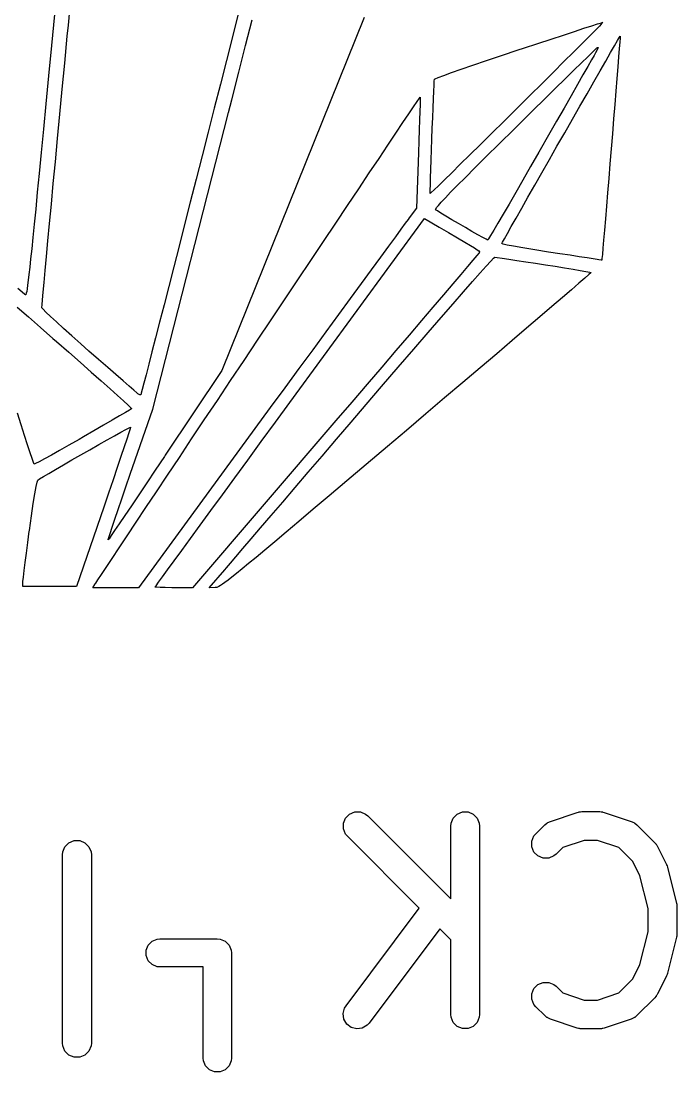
# Model space of a CAD drawing. Extents: x 172.1 to 201.5, y -105.2 to -85.7.
# Drawn here: x 185.14 to 188.62, y -103.4 to -97.82 of the extents above; entities that cross this region are included whole.
import ezdxf

# ---------------------------------------------------------------- set-up
doc = ezdxf.new("R2010")
doc.units = 0
doc.layers.add('BLACK', color=7, linetype='CONTINUOUS')

msp = doc.modelspace()

# ---------------------------------------------------------------- linework, layer by layer
at = {"layer": 'BLACK', "linetype": 'CONTINUOUS'}
for p, q in [((185.45001, -96.399114), (185.312162, -97.842182)), ((185.391451, -97.843158), (185.404876, -97.702493)), ((186.293157, -97.783493), (186.261955, -97.906218)), ((185.312162, -97.842182), (185.301706, -97.951597)), ((185.385775, -97.902583), (185.391451, -97.843158)), ((186.961412, -97.802646), (186.205243, -99.676421)), ((186.331633, -97.951996), (186.366679, -97.814845)), ((188.127927, -97.860579), (188.169447, -97.84713)), ((188.169447, -97.84713), (188.20078, -97.837077)), ((188.209696, -97.848626), (188.186874, -97.871927)), ((188.20078, -97.837077), (188.220776, -97.830796)), ((188.223744, -97.833969), (188.209696, -97.848626)), ((188.220776, -97.830796), (188.228287, -97.828661)), ((188.228306, -97.828669), (188.223744, -97.833969)), ((188.228287, -97.828661), (188.228306, -97.828669)), ((185.372218, -98.044657), (185.385775, -97.902583)), ((186.261955, -97.906218), (186.230189, -98.0311)), ((187.953718, -97.917568), (188.018914, -97.896173)), ((188.018914, -97.896173), (188.077367, -97.877052)), ((188.077367, -97.877052), (188.127927, -97.860579)), ((188.155989, -97.90316), (188.117752, -97.941614)), ((188.186874, -97.871927), (188.155989, -97.90316)), ((188.306681, -97.925449), (188.316844, -97.908241)), ((188.316844, -97.908241), (188.32053, -97.902436)), ((188.320532, -97.902699), (188.319871, -97.912257)), ((188.32053, -97.902436), (188.320532, -97.902699)), ((185.301706, -97.951597), (185.286257, -98.113099)), ((186.29545, -98.093675), (186.331633, -97.951996)), ((187.77946, -97.97501), (187.807686, -97.965683)), ((187.807686, -97.965683), (187.882926, -97.940863)), ((187.882926, -97.940863), (187.953718, -97.917568)), ((188.117752, -97.941614), (188.072872, -97.986575)), ((188.189643, -97.971341), (188.196764, -97.964742)), ((188.196764, -97.964742), (188.199201, -97.96294)), ((188.199201, -97.96294), (188.203309, -97.96214)), ((188.203309, -97.96214), (188.200217, -97.970888)), ((188.269397, -97.989742), (188.290659, -97.952977)), ((188.290659, -97.952977), (188.306681, -97.925449)), ((188.318148, -97.934609), (188.315468, -97.968471)), ((188.319871, -97.912257), (188.318148, -97.934609)), ((187.610007, -98.031559), (187.690642, -98.004506)), ((187.690642, -98.004506), (187.77946, -97.97501)), ((188.072872, -97.986575), (188.022062, -98.037333)), ((188.114784, -98.044026), (188.147871, -98.011749)), ((188.147871, -98.011749), (188.173084, -97.987265)), ((188.18176, -98.004091), (188.167815, -98.028515)), ((188.173084, -97.987265), (188.189643, -97.971341)), ((188.189246, -97.990998), (188.18176, -98.004091)), ((188.189582, -97.99041), (188.189246, -97.990998)), ((188.200217, -97.970888), (188.189582, -97.99041)), ((188.243514, -98.034659), (188.269397, -97.989742)), ((188.311937, -98.012559), (188.30766, -98.065589)), ((188.315468, -97.968471), (188.311937, -98.012559)), ((185.359048, -98.182982), (185.372218, -98.044657)), ((186.230189, -98.0311), (186.198053, -98.157375)), ((187.424311, -98.095567), (187.47613, -98.077339)), ((187.47613, -98.077339), (187.538265, -98.05592)), ((187.538265, -98.05592), (187.610007, -98.031559)), ((188.022062, -98.037333), (187.966031, -98.093174)), ((188.074605, -98.083329), (188.114784, -98.044026)), ((188.148012, -98.063214), (188.122951, -98.107138)), ((188.167815, -98.028515), (188.148012, -98.063214)), ((188.213628, -98.086645), (188.243514, -98.034659)), ((188.30766, -98.065589), (188.302742, -98.126278)), ((185.286257, -98.113099), (185.272061, -98.261215)), ((186.25829, -98.239256), (186.29545, -98.093675)), ((187.333318, -98.14074), (187.334021, -98.131201)), ((187.334021, -98.131201), (187.337869, -98.128608)), ((187.337869, -98.128608), (187.354469, -98.121451)), ((187.354469, -98.121451), (187.38352, -98.110354)), ((187.38352, -98.110354), (187.424311, -98.095567)), ((187.966031, -98.093174), (187.905491, -98.153386)), ((187.976104, -98.179951), (188.028118, -98.128893)), ((188.028118, -98.128893), (188.074605, -98.083329)), ((188.122951, -98.107138), (188.093233, -98.159232)), ((188.180358, -98.144617), (188.213628, -98.086645)), ((188.302742, -98.126278), (188.297289, -98.193341)), ((185.34633, -98.316875), (185.359048, -98.182982)), ((186.198053, -98.157375), (186.165741, -98.284278)), ((187.330816, -98.19469), (187.332228, -98.162507)), ((187.332228, -98.162507), (187.333318, -98.14074)), ((187.905491, -98.153386), (187.841152, -98.217258)), ((187.919344, -98.235737), (187.976104, -98.179951)), ((188.093233, -98.159232), (188.059458, -98.218445)), ((188.144323, -98.207491), (188.180358, -98.144617)), ((186.240918, -98.307339), (186.25829, -98.239256)), ((187.24275, -98.248908), (187.254309, -98.231881)), ((187.254309, -98.231881), (187.258345, -98.226143)), ((187.258433, -98.240547), (187.257894, -98.265704)), ((187.258345, -98.226143), (187.258482, -98.227586)), ((187.258482, -98.227586), (187.258433, -98.240547)), ((187.327283, -98.28306), (187.329146, -98.235478)), ((187.329146, -98.235478), (187.330816, -98.19469)), ((187.841152, -98.217258), (187.773726, -98.284077)), ((187.858622, -98.295484), (187.919344, -98.235737)), ((188.059458, -98.218445), (188.022227, -98.283722)), ((188.106142, -98.274183), (188.144323, -98.207491)), ((188.297289, -98.193341), (188.291407, -98.265495)), ((185.272061, -98.261215), (185.259061, -98.396504)), ((186.165741, -98.284278), (186.133448, -98.411047)), ((187.198836, -98.314178), (187.224112, -98.276561)), ((187.224112, -98.276561), (187.24275, -98.248908)), ((187.25691, -98.30154), (187.255528, -98.34654)), ((187.257894, -98.265704), (187.25691, -98.30154)), ((187.325293, -98.335623), (187.327283, -98.28306)), ((187.7719, -98.285884), (187.704432, -98.352648)), ((187.773726, -98.284077), (187.7719, -98.285884)), ((187.794719, -98.358427), (187.858622, -98.295484)), ((188.022227, -98.283722), (187.982139, -98.354013)), ((188.066432, -98.343611), (188.106142, -98.274183)), ((188.291407, -98.265495), (188.2852, -98.341456)), ((185.334128, -98.445652), (185.34633, -98.316875)), ((185.83931, -99.881511), (186.240918, -98.307339)), ((187.167365, -98.361096), (187.198836, -98.314178)), ((187.255528, -98.34654), (187.253792, -98.399185)), ((187.323239, -98.391357), (187.325293, -98.335623)), ((187.704432, -98.352648), (187.639934, -98.416399)), ((187.982139, -98.354013), (187.939797, -98.428263)), ((188.025814, -98.414689), (188.066432, -98.343611)), ((188.2852, -98.341456), (188.278775, -98.419939)), ((185.259061, -98.396504), (185.247199, -98.519527)), ((186.133448, -98.411047), (186.101369, -98.536917)), ((187.130141, -98.416651), (187.167365, -98.361096)), ((187.253792, -98.399185), (187.251749, -98.45796)), ((187.321185, -98.44845), (187.323239, -98.391357)), ((187.678539, -98.473056), (187.757409, -98.395206)), ((187.757409, -98.395206), (187.794719, -98.358427)), ((185.322505, -98.568628), (185.334128, -98.445652)), ((187.087606, -98.480182), (187.130141, -98.416651)), ((187.251749, -98.45796), (187.249444, -98.521349)), ((187.319198, -98.50509), (187.321185, -98.44845)), ((187.639934, -98.416399), (187.579131, -98.476426)), ((187.939797, -98.428263), (187.8958, -98.50542)), ((187.984906, -98.486336), (188.025814, -98.414689)), ((188.278775, -98.419939), (188.272236, -98.499662)), ((185.247199, -98.519527), (185.236417, -98.630843)), ((187.040203, -98.551026), (187.087606, -98.480182)), ((187.249444, -98.521349), (187.238557, -98.814568)), ((187.31734, -98.559467), (187.319198, -98.50509)), ((187.579131, -98.476426), (187.522744, -98.53202)), ((187.609449, -98.541441), (187.678539, -98.473056)), ((187.888265, -98.518632), (187.845107, -98.594159)), ((187.8958, -98.50542), (187.888265, -98.518632)), ((187.944325, -98.557467), (187.984906, -98.486336)), ((188.272236, -98.499662), (188.265688, -98.579339)), ((185.311525, -98.685119), (185.322505, -98.568628)), ((186.101369, -98.536917), (186.069698, -98.661124)), ((186.988374, -98.62852), (187.040203, -98.551026)), ((187.315678, -98.609769), (187.31734, -98.559467)), ((187.522744, -98.53202), (187.471496, -98.582471)), ((187.549613, -98.600899), (187.609449, -98.541441)), ((187.904692, -98.626998), (187.944325, -98.557467)), ((188.265688, -98.579339), (188.259238, -98.657688)), ((185.236417, -98.630843), (185.226657, -98.731011)), ((186.932561, -98.712), (186.988374, -98.62852)), ((187.314275, -98.654183), (187.315678, -98.609769)), ((187.42611, -98.627068), (187.387308, -98.665102)), ((187.471496, -98.582471), (187.42611, -98.627068)), ((187.498507, -98.65197), (187.549613, -98.600899)), ((187.845107, -98.594159), (187.80404, -98.665798)), ((187.866625, -98.693847), (187.904692, -98.626998)), ((185.301253, -98.794442), (185.311525, -98.685119)), ((186.069698, -98.661124), (186.038629, -98.782906)), ((187.312506, -98.718106), (187.313196, -98.6909)), ((187.313196, -98.6909), (187.314275, -98.654183)), ((187.387308, -98.665102), (187.355814, -98.695862)), ((187.455607, -98.695193), (187.498507, -98.65197)), ((187.80404, -98.665798), (187.765618, -98.732593)), ((188.259238, -98.657688), (188.252991, -98.733423)), ((185.226657, -98.731011), (185.217861, -98.82059)), ((186.873207, -98.800805), (186.932561, -98.712)), ((187.31227, -98.733992), (187.312506, -98.718106)), ((187.312398, -98.737401), (187.31227, -98.733992)), ((187.317636, -98.732722), (187.312398, -98.737401)), ((187.332349, -98.718639), (187.317636, -98.732722)), ((187.355814, -98.695862), (187.332349, -98.718639)), ((187.392321, -98.760255), (187.420386, -98.731108)), ((187.420386, -98.731108), (187.455607, -98.695193)), ((187.765618, -98.732593), (187.730396, -98.793588)), ((187.830742, -98.756929), (187.866625, -98.693847)), ((188.252991, -98.733423), (188.247051, -98.805263)), ((185.291751, -98.895911), (185.301253, -98.794442)), ((186.038629, -98.782906), (186.008357, -98.901498)), ((186.810753, -98.894272), (186.873207, -98.800805)), ((187.34581, -98.812474), (187.355558, -98.800398)), ((187.355558, -98.800398), (187.370886, -98.783172)), ((187.370886, -98.783172), (187.392321, -98.760255)), ((187.730396, -98.793588), (187.698932, -98.847827)), ((187.797662, -98.815161), (187.830742, -98.756929)), ((185.217861, -98.82059), (185.209971, -98.90014)), ((187.238557, -98.814568), (187.200936, -98.866307)), ((187.340898, -98.82328), (187.341118, -98.819939)), ((187.349988, -98.829621), (187.340898, -98.82328)), ((187.341118, -98.819939), (187.34581, -98.812474)), ((187.368904, -98.841473), (187.349988, -98.829621)), ((187.395439, -98.857551), (187.368904, -98.841473)), ((187.427388, -98.876571), (187.395439, -98.857551)), ((187.698932, -98.847827), (187.67178, -98.894355)), ((187.768004, -98.86746), (187.797662, -98.815161)), ((188.247051, -98.805263), (188.241525, -98.871921)), ((185.209971, -98.90014), (185.202929, -98.970221)), ((185.283085, -98.988844), (185.291751, -98.895911)), ((186.008357, -98.901498), (185.979076, -99.016136)), ((186.567482, -99.846377), (187.282222, -98.870311)), ((186.745643, -98.991737), (186.810753, -98.894272)), ((187.179456, -98.895707), (187.156767, -98.926722)), ((187.194529, -98.875088), (187.179456, -98.895707)), ((187.200936, -98.866307), (187.194529, -98.875088)), ((187.282222, -98.870311), (187.359212, -98.915333)), ((187.359212, -98.915333), (187.408384, -98.944116)), ((187.462544, -98.897249), (187.427388, -98.876571)), ((187.498703, -98.918301), (187.462544, -98.897249)), ((187.67178, -98.894355), (187.649495, -98.932216)), ((187.721429, -98.949923), (187.742387, -98.912742)), ((187.742387, -98.912742), (187.768004, -98.86746)), ((188.241525, -98.871921), (188.236518, -98.932116)), ((185.202929, -98.970221), (185.196677, -99.031391)), ((187.126936, -98.967486), (187.090438, -99.017351)), ((187.156767, -98.926722), (187.126936, -98.967486)), ((187.408384, -98.944116), (187.457352, -98.972879)), ((187.533658, -98.938444), (187.498703, -98.918301)), ((187.565203, -98.956393), (187.533658, -98.938444)), ((187.591133, -98.970864), (187.565203, -98.956393)), ((187.609242, -98.980573), (187.591133, -98.970864)), ((187.632635, -98.960454), (187.621754, -98.978114)), ((187.649495, -98.932216), (187.632635, -98.960454)), ((187.705749, -98.977919), (187.721429, -98.949923)), ((188.236518, -98.932116), (188.232135, -98.984561)), ((185.275317, -99.072555), (185.283085, -98.988844)), ((185.979076, -99.016136), (185.950982, -99.126056)), ((186.678319, -99.092538), (186.745643, -98.991737)), ((187.090438, -99.017351), (187.047746, -99.075669)), ((187.457352, -98.972879), (187.495984, -98.995736)), ((187.495984, -98.995736), (187.525425, -99.013394)), ((187.525425, -99.013394), (187.546818, -99.026559)), ((187.546818, -99.026559), (187.56131, -99.035937)), ((187.617325, -98.984236), (187.609242, -98.980573)), ((187.617408, -98.984239), (187.617325, -98.984236)), ((187.621754, -98.978114), (187.617408, -98.984239)), ((187.692702, -99.001972), (187.695966, -98.995648)), ((187.699129, -99.005554), (187.692702, -99.001972)), ((187.695966, -98.995648), (187.705749, -98.977919)), ((187.719778, -99.01082), (187.699129, -99.005554)), ((187.754658, -99.017772), (187.719778, -99.01082)), ((187.803776, -99.026411), (187.754658, -99.017772)), ((187.86714, -99.03674), (187.803776, -99.026411)), ((188.232135, -98.984561), (188.228481, -99.027975)), ((185.196677, -99.031391), (185.191156, -99.08421)), ((185.268512, -99.146362), (185.275317, -99.072555)), ((187.047746, -99.075669), (186.999336, -99.141791)), ((187.559397, -99.066959), (187.538816, -99.091262)), ((187.571528, -99.052512), (187.559397, -99.066959)), ((187.56131, -99.035937), (187.570045, -99.042237)), ((187.570045, -99.042237), (187.574168, -99.046163)), ((187.574824, -99.048424), (187.571528, -99.052512)), ((187.574168, -99.046163), (187.574824, -99.048424)), ((187.633151, -99.09656), (187.648357, -99.080697)), ((187.648357, -99.080697), (187.654583, -99.075446)), ((187.654583, -99.075446), (187.667757, -99.077059)), ((187.667757, -99.077059), (187.694131, -99.080712)), ((187.694131, -99.080712), (187.729621, -99.085892)), ((187.940454, -99.048104), (187.86714, -99.03674)), ((187.999269, -99.057087), (187.940454, -99.048104)), ((188.054071, -99.06553), (187.999269, -99.057087)), ((188.103115, -99.073159), (188.054071, -99.06553)), ((188.144656, -99.079699), (188.103115, -99.073159)), ((188.176951, -99.084876), (188.144656, -99.079699)), ((188.223784, -99.08257), (188.222951, -99.091184)), ((188.225662, -99.061073), (188.223784, -99.08257)), ((188.228481, -99.027975), (188.225662, -99.061073)), ((185.18631, -99.129237), (185.182079, -99.167032)), ((185.191156, -99.08421), (185.18631, -99.129237)), ((185.950982, -99.126056), (185.924268, -99.230496)), ((186.609222, -99.196013), (186.678319, -99.092538)), ((187.510276, -99.124844), (187.474269, -99.16713)), ((187.538816, -99.091262), (187.510276, -99.124844)), ((187.57701, -99.158738), (187.609267, -99.12269)), ((187.609267, -99.12269), (187.633151, -99.09656)), ((187.729621, -99.085892), (187.772285, -99.092291)), ((187.772285, -99.092291), (187.82018, -99.099605)), ((187.82018, -99.099605), (187.871363, -99.107526)), ((187.871363, -99.107526), (187.92389, -99.115748)), ((187.92389, -99.115748), (187.975818, -99.123966)), ((187.975818, -99.123966), (188.025204, -99.131872)), ((188.025204, -99.131872), (188.070105, -99.139162)), ((188.198256, -99.088415), (188.176951, -99.084876)), ((188.206388, -99.089924), (188.198256, -99.088415)), ((188.219034, -99.091942), (188.206388, -99.089924)), ((188.222951, -99.091184), (188.219034, -99.091942)), ((185.182079, -99.167032), (185.178406, -99.198154)), ((185.262734, -99.209579), (185.268512, -99.146362)), ((186.999336, -99.141791), (186.945683, -99.215069)), ((187.474269, -99.16713), (187.431288, -99.217542)), ((187.53668, -99.204359), (187.57701, -99.158738)), ((188.070105, -99.139162), (188.108578, -99.145529)), ((188.132337, -99.186707), (188.101659, -99.213487)), ((188.108578, -99.145529), (188.13868, -99.150666)), ((188.153452, -99.167999), (188.132337, -99.186707)), ((188.13868, -99.150666), (188.158467, -99.154267)), ((188.164458, -99.157829), (188.153452, -99.167999)), ((188.158467, -99.154267), (188.165996, -99.156027)), ((188.165996, -99.156027), (188.164458, -99.157829)), ((185.145669, -99.260741), (185.123112, -99.241052)), ((185.172502, -99.242617), (185.170155, -99.257077)), ((185.175233, -99.223163), (185.172502, -99.242617)), ((185.178406, -99.198154), (185.175233, -99.223163)), ((185.258046, -99.261523), (185.262734, -99.209579)), ((185.924268, -99.230496), (185.899128, -99.328691)), ((186.538796, -99.301498), (186.609222, -99.196013)), ((186.945683, -99.215069), (186.88726, -99.294856)), ((187.431288, -99.217542), (187.381825, -99.275504)), ((187.48858, -99.259206), (187.53668, -99.204359)), ((188.061962, -99.247873), (188.013789, -99.2894)), ((188.101659, -99.213487), (188.061962, -99.247873)), ((185.15965, -99.272899), (185.145669, -99.260741)), ((185.163443, -99.276157), (185.15965, -99.272899)), ((185.164835, -99.276082), (185.163443, -99.276157)), ((185.166379, -99.27325), (185.164835, -99.276082)), ((185.168133, -99.267102), (185.166379, -99.27325)), ((185.170155, -99.257077), (185.168133, -99.267102)), ((185.252197, -99.328854), (185.254512, -99.301509)), ((185.254512, -99.301509), (185.258046, -99.261523)), ((186.467482, -99.408331), (186.538796, -99.301498)), ((186.88726, -99.294856), (186.824543, -99.380503)), ((187.381825, -99.275504), (187.326373, -99.34044)), ((187.433014, -99.322931), (187.48858, -99.259206)), ((188.013789, -99.2894), (187.957687, -99.3376)), ((185.120068, -99.341113), (185.179354, -99.392749)), ((185.251127, -99.344623), (185.251163, -99.342874)), ((185.256789, -99.351653), (185.251127, -99.344623)), ((185.251163, -99.342874), (185.252197, -99.328854)), ((185.272218, -99.367095), (185.256789, -99.351653)), ((185.899128, -99.328691), (185.875759, -99.419877)), ((187.326373, -99.34044), (187.265423, -99.411774)), ((187.370283, -99.395187), (187.433014, -99.322931)), ((187.957687, -99.3376), (187.894199, -99.392009)), ((185.179354, -99.392749), (185.242633, -99.448032)), ((185.296327, -99.389951), (185.272218, -99.367095)), ((185.328028, -99.419227), (185.296327, -99.389951)), ((186.395723, -99.51585), (186.467482, -99.408331)), ((186.824543, -99.380503), (186.758005, -99.471362)), ((187.265423, -99.411774), (187.199468, -99.488929)), ((187.300691, -99.475629), (187.370283, -99.395187)), ((187.894199, -99.392009), (187.82387, -99.452159)), ((185.242633, -99.448032), (185.309087, -99.506255)), ((185.366236, -99.453927), (185.328028, -99.419227)), ((185.409864, -99.493054), (185.366236, -99.453927)), ((185.875759, -99.419877), (185.854353, -99.503291)), ((186.758005, -99.471362), (186.688122, -99.566785)), ((187.82387, -99.452159), (187.747245, -99.517586)), ((185.309087, -99.506255), (185.327725, -99.522612)), ((185.327725, -99.522612), (185.393323, -99.580264)), ((185.457824, -99.535614), (185.409864, -99.493054)), ((185.854353, -99.503291), (185.835105, -99.578168)), ((186.323961, -99.62339), (186.395723, -99.51585)), ((187.199468, -99.488929), (187.129, -99.571328)), ((187.224539, -99.563908), (187.300691, -99.475629)), ((187.747245, -99.517586), (187.664867, -99.587823)), ((185.393323, -99.580264), (185.455417, -99.634959)), ((185.500861, -99.57346), (185.457824, -99.535614)), ((185.551951, -99.618206), (185.500861, -99.57346)), ((185.835105, -99.578168), (185.81821, -99.643746)), ((186.688122, -99.566785), (186.615368, -99.666124)), ((187.129, -99.571328), (187.054512, -99.658395)), ((187.142131, -99.659679), (187.224539, -99.563908)), ((185.455417, -99.634959), (185.513194, -99.685975)), ((185.6, -99.660289), (185.551951, -99.618206)), ((186.252638, -99.73029), (186.323961, -99.62339)), ((187.664867, -99.587823), (187.577282, -99.662404)), ((185.513194, -99.685975), (185.565844, -99.73259)), ((185.64387, -99.698714), (185.6, -99.660289)), ((185.81821, -99.643746), (185.803863, -99.69926)), ((186.205243, -99.676421), (185.905116, -100.126878)), ((186.615368, -99.666124), (186.540218, -99.76873)), ((187.054512, -99.658395), (186.976495, -99.749554)), ((187.053769, -99.762594), (187.142131, -99.659679)), ((187.577282, -99.662404), (187.485034, -99.740863)), ((185.565844, -99.73259), (185.612553, -99.774082)), ((185.682424, -99.732483), (185.64387, -99.698714)), ((185.714525, -99.760602), (185.682424, -99.732483)), ((185.792258, -99.743947), (185.783589, -99.777043)), ((185.803863, -99.69926), (185.792258, -99.743947)), ((186.182197, -99.835887), (186.252638, -99.73029)), ((186.976495, -99.749554), (186.895442, -99.844229)), ((187.485034, -99.740863), (187.388668, -99.822735)), ((185.612553, -99.774082), (185.652511, -99.809728)), ((185.739036, -99.782073), (185.714525, -99.760602)), ((185.754819, -99.795901), (185.739036, -99.782073)), ((185.760468, -99.800852), (185.754819, -99.795901)), ((185.771078, -99.806776), (185.760468, -99.800852)), ((185.775838, -99.805405), (185.771078, -99.806776)), ((185.778051, -99.797783), (185.775838, -99.805405)), ((185.783589, -99.777043), (185.778051, -99.797783)), ((186.540218, -99.76873), (186.463145, -99.873956)), ((186.972859, -99.857001), (187.053769, -99.762594)), ((185.652511, -99.809728), (185.684906, -99.838807)), ((185.684906, -99.838807), (185.708925, -99.860596)), ((185.708925, -99.860596), (185.723757, -99.874374)), ((186.113081, -99.939518), (186.182197, -99.835887)), ((186.490275, -99.951834), (186.567482, -99.846377)), ((186.895442, -99.844229), (186.811846, -99.941842)), ((186.892886, -99.950389), (186.972859, -99.857001)), ((187.388668, -99.822735), (187.288728, -99.907553)), ((185.140821, -99.965347), (185.120775, -99.902697)), ((185.662553, -99.918335), (185.62338, -99.94113)), ((185.693803, -99.900085), (185.662553, -99.918335)), ((185.71581, -99.887149), (185.693803, -99.900085)), ((185.727253, -99.880297), (185.71581, -99.887149)), ((185.720113, -100.227477), (185.83931, -99.881511)), ((185.723757, -99.874374), (185.728591, -99.879417)), ((185.728591, -99.879417), (185.727253, -99.880297)), ((186.463145, -99.873956), (185.762976, -100.829867)), ((187.288728, -99.907553), (187.185758, -99.994851)), ((185.159122, -100.022187), (185.140821, -99.965347)), ((185.577606, -99.967701), (185.526552, -99.997279)), ((185.62338, -99.94113), (185.577606, -99.967701)), ((186.04573, -100.040521), (186.113081, -99.939518)), ((186.811846, -99.941842), (186.051046, -100.830058)), ((186.415393, -100.05416), (186.490275, -99.951834)), ((186.81449, -100.041937), (186.892886, -99.950389)), ((185.175271, -100.071922), (185.159122, -100.022187)), ((185.471538, -100.029093), (185.448163, -100.042575)), ((185.526552, -99.997279), (185.471538, -100.029093)), ((185.596535, -100.045648), (185.636526, -100.023217)), ((185.636526, -100.023217), (185.67061, -100.004305)), ((185.67061, -100.004305), (185.697162, -99.989841)), ((185.697162, -99.989841), (185.714558, -99.980753)), ((185.712161, -100.008433), (185.701641, -100.040744)), ((185.718811, -99.987193), (185.712161, -100.008433)), ((185.714558, -99.980753), (185.721171, -99.977971)), ((185.721201, -99.978191), (185.718811, -99.987193)), ((185.721171, -99.977971), (185.721201, -99.978191)), ((187.185758, -99.994851), (187.085652, -100.079675)), ((185.188859, -100.113256), (185.175271, -100.071922)), ((185.39444, -100.07336), (185.345059, -100.101386)), ((185.448163, -100.042575), (185.39444, -100.07336)), ((185.505334, -100.097349), (185.552263, -100.070668)), ((185.552263, -100.070668), (185.596535, -100.045648)), ((185.687641, -100.082964), (185.670552, -100.133928)), ((185.701641, -100.040744), (185.687641, -100.082964)), ((185.980589, -100.138232), (186.04573, -100.040521)), ((186.343274, -100.152753), (186.415393, -100.05416)), ((186.73828, -100.13093), (186.81449, -100.041937)), ((187.085652, -100.079675), (186.972354, -100.175663)), ((185.199481, -100.144894), (185.188859, -100.113256)), ((185.301363, -100.125906), (185.264697, -100.146175)), ((185.345059, -100.101386), (185.301363, -100.125906)), ((185.410008, -100.151975), (185.457374, -100.124761)), ((185.457374, -100.124761), (185.505334, -100.097349)), ((185.670552, -100.133928), (185.650764, -100.192472)), ((185.900782, -100.133382), (185.852837, -100.205266)), ((185.905116, -100.126878), (185.900782, -100.133382)), ((185.918098, -100.231988), (185.980589, -100.138232)), ((186.664866, -100.216658), (186.73828, -100.13093)), ((185.206726, -100.165541), (185.199481, -100.144894)), ((185.21019, -100.173902), (185.206726, -100.165541)), ((185.210322, -100.174016), (185.21019, -100.173902)), ((185.217832, -100.170976), (185.210322, -100.174016)), ((185.236405, -100.161447), (185.217832, -100.170976)), ((185.264697, -100.146175), (185.236405, -100.161447)), ((185.323557, -100.202095), (185.364861, -100.178063)), ((185.364861, -100.178063), (185.410008, -100.151975)), ((185.650764, -100.192472), (185.628666, -100.257431)), ((186.274355, -100.247014), (186.343274, -100.152753)), ((186.972354, -100.175663), (186.869127, -100.263088)), ((185.229287, -100.259085), (185.238963, -100.252566)), ((185.238963, -100.252566), (185.258983, -100.240276)), ((185.258983, -100.240276), (185.287723, -100.223142)), ((185.287723, -100.223142), (185.323557, -100.202095)), ((185.697023, -100.294643), (185.720113, -100.227477)), ((185.852837, -100.205266), (185.80728, -100.273444)), ((185.858701, -100.321128), (185.918098, -100.231988)), ((186.209075, -100.336341), (186.274355, -100.247014)), ((186.594859, -100.298408), (186.664866, -100.216658)), ((185.213009, -100.331353), (185.21976, -100.29346)), ((185.21976, -100.29346), (185.225106, -100.269371)), ((185.225106, -100.269371), (185.229009, -100.259329)), ((185.229009, -100.259329), (185.229287, -100.259085)), ((185.628666, -100.257431), (185.60465, -100.327641)), ((185.675486, -100.357583), (185.697023, -100.294643)), ((185.80728, -100.273444), (185.764729, -100.337)), ((186.528868, -100.375467), (186.594859, -100.298408)), ((186.869127, -100.263088), (186.775486, -100.342352)), ((185.204894, -100.382813), (185.213009, -100.331353)), ((185.60465, -100.327641), (185.579104, -100.401937)), ((185.655933, -100.415016), (185.675486, -100.357583)), ((185.764729, -100.337), (185.725802, -100.395015)), ((185.80284, -100.404989), (185.858701, -100.321128)), ((186.147872, -100.420135), (186.209075, -100.336341)), ((186.775486, -100.342352), (186.690944, -100.413854)), ((185.195454, -100.447599), (185.204894, -100.382813)), ((185.579104, -100.401937), (185.43401, -100.822876)), ((185.638795, -100.46566), (185.655933, -100.415016)), ((185.725802, -100.395015), (185.691117, -100.446572)), ((185.750956, -100.482907), (185.80284, -100.404989)), ((186.091184, -100.497795), (186.147872, -100.420135)), ((186.467503, -100.447124), (186.528868, -100.375467)), ((186.690944, -100.413854), (186.615013, -100.477994)), ((185.18473, -100.525471), (185.195454, -100.447599)), ((185.624504, -100.508234), (185.638795, -100.46566)), ((185.691117, -100.446572), (185.661292, -100.490755)), ((186.411375, -100.512665), (186.467503, -100.447124)), ((185.176161, -100.589657), (185.184193, -100.529463)), ((185.184193, -100.529463), (185.18473, -100.525471)), ((185.613492, -100.541454), (185.624504, -100.508234)), ((185.636945, -100.526645), (185.618694, -100.553326)), ((185.661292, -100.490755), (185.636945, -100.526645)), ((185.703493, -100.554219), (185.750956, -100.482907)), ((186.039448, -100.56872), (186.091184, -100.497795)), ((186.361094, -100.571379), (186.411375, -100.512665)), ((186.615013, -100.477994), (186.547208, -100.535172)), ((185.607157, -100.56988), (185.602952, -100.575389)), ((185.602952, -100.575389), (185.603031, -100.574707)), ((185.603031, -100.574707), (185.60619, -100.564039)), ((185.60619, -100.564039), (185.613492, -100.541454)), ((185.618694, -100.553326), (185.607157, -100.56988)), ((185.660892, -100.618264), (185.703493, -100.554219)), ((185.993103, -100.63231), (186.039448, -100.56872)), ((186.317269, -100.622552), (186.361094, -100.571379)), ((186.487041, -100.585789), (186.434027, -100.630243)), ((186.547208, -100.535172), (186.487041, -100.585789)), ((185.168773, -100.645833), (185.176161, -100.589657)), ((185.623597, -100.674378), (185.660892, -100.618264)), ((185.952587, -100.687964), (185.993103, -100.63231)), ((186.280511, -100.665473), (186.317269, -100.622552)), ((186.434027, -100.630243), (186.387678, -100.668937)), ((185.156792, -100.739309), (185.162245, -100.696285)), ((185.162245, -100.696285), (185.168773, -100.645833)), ((185.592048, -100.721899), (185.623597, -100.674378)), ((185.918337, -100.735082), (185.952587, -100.687964)), ((186.230636, -100.723709), (186.25143, -100.69943)), ((186.25143, -100.69943), (186.280511, -100.665473)), ((186.387678, -100.668937), (186.347508, -100.702268)), ((185.15263, -100.773199), (185.156792, -100.739309)), ((185.56669, -100.760164), (185.592048, -100.721899)), ((185.890792, -100.773064), (185.918337, -100.735082)), ((186.139536, -100.830058), (186.221045, -100.734906)), ((186.221045, -100.734906), (186.230636, -100.723709)), ((186.283758, -100.754447), (186.259204, -100.774095)), ((186.31303, -100.730639), (186.283758, -100.754447)), ((186.347508, -100.702268), (186.31303, -100.730639)), ((185.148981, -100.822876), (185.149047, -100.806719)), ((185.149047, -100.806719), (185.149977, -100.79625)), ((185.149977, -100.79625), (185.15263, -100.773199)), ((185.520994, -100.830058), (185.534267, -100.809429)), ((185.534267, -100.809429), (185.53631, -100.806273)), ((185.53631, -100.806273), (185.547963, -100.788509)), ((185.547963, -100.788509), (185.56669, -100.760164)), ((185.857569, -100.819215), (185.87039, -100.801308)), ((185.87039, -100.801308), (185.890792, -100.773064)), ((186.208992, -100.812069), (186.198448, -100.819072)), ((186.222308, -100.802506), (186.208992, -100.812069)), ((186.238883, -100.789981), (186.222308, -100.802506)), ((186.259204, -100.774095), (186.238883, -100.789981)), ((185.291495, -100.822876), (185.148981, -100.822876)), ((185.43401, -100.822876), (185.291495, -100.822876)), ((185.641985, -100.829962), (185.520994, -100.830058)), ((185.762976, -100.829867), (185.641985, -100.829962)), ((185.852741, -100.82625), (185.852766, -100.826184)), ((185.859491, -100.827627), (185.852741, -100.82625)), ((185.852766, -100.826184), (185.857569, -100.819215)), ((185.878015, -100.828783), (185.859491, -100.827627)), ((185.905727, -100.829617), (185.878015, -100.828783)), ((185.940039, -100.83003), (185.905727, -100.829617)), ((185.951894, -100.830058), (185.940039, -100.83003)), ((186.051046, -100.830058), (185.951894, -100.830058)), ((186.170283, -100.829668), (186.139536, -100.830058)), ((186.174265, -100.829471), (186.170283, -100.829668)), ((186.178585, -100.828712), (186.174265, -100.829471)), ((186.183731, -100.826993), (186.178585, -100.828712)), ((186.19019, -100.823913), (186.183731, -100.826993)), ((186.198448, -100.819072), (186.19019, -100.823913)), ((186.862631, -102.052762), (186.883737, -102.031656)), ((186.883737, -102.031656), (186.911314, -102.020233)), ((186.911314, -102.020233), (186.941162, -102.020233)), ((186.941162, -102.020233), (186.968739, -102.031656)), ((186.968739, -102.031656), (186.980332, -102.041169)), ((187.434059, -102.052762), (187.455165, -102.031656)), ((187.455165, -102.031656), (187.482742, -102.020233)), ((187.482742, -102.020233), (187.51259, -102.020233)), ((187.51259, -102.020233), (187.540167, -102.031656)), ((187.540167, -102.031656), (187.561273, -102.052762)), ((187.949666, -102.070308), (188.092522, -102.022689)), ((188.092522, -102.022689), (188.099924, -102.021005)), ((188.099924, -102.021005), (188.10179, -102.020233)), ((188.10179, -102.020233), (188.104495, -102.019966)), ((188.104495, -102.019966), (188.107145, -102.019364)), ((188.107145, -102.019364), (188.109159, -102.019507)), ((188.109159, -102.019507), (188.116714, -102.018763)), ((188.116714, -102.018763), (188.211952, -102.018763)), ((188.211952, -102.018763), (188.219506, -102.019507)), ((188.219506, -102.019507), (188.22152, -102.019364)), ((188.22152, -102.019364), (188.224169, -102.019966)), ((188.224169, -102.019966), (188.226876, -102.020233)), ((188.226876, -102.020233), (188.228743, -102.021006)), ((188.228743, -102.021006), (188.236143, -102.022689)), ((188.236143, -102.022689), (188.379, -102.070308)), ((186.851208, -102.080339), (186.862631, -102.052762)), ((186.851208, -102.110187), (186.851208, -102.080339)), ((186.980332, -102.041169), (187.421166, -102.482003)), ((187.421166, -102.095263), (187.422636, -102.080339)), ((187.421166, -102.482003), (187.421166, -102.095263)), ((187.422636, -102.080339), (187.434059, -102.052762)), ((187.561273, -102.052762), (187.572696, -102.080339)), ((187.572696, -102.080339), (187.574166, -102.095263)), ((187.574166, -102.095263), (187.574166, -103.095263)), ((187.872144, -102.136407), (187.919763, -102.088789)), ((187.919763, -102.088789), (187.931355, -102.079275)), ((187.931355, -102.079275), (187.933895, -102.078222)), ((187.933895, -102.078222), (187.935972, -102.076422)), ((187.935972, -102.076422), (187.949666, -102.070308)), ((188.379, -102.070308), (188.392693, -102.076422)), ((188.392693, -102.076422), (188.394769, -102.078222)), ((188.394769, -102.078222), (188.39731, -102.079275)), ((188.39731, -102.079275), (188.408903, -102.088788)), ((188.408903, -102.088788), (188.504141, -102.184026)), ((186.862631, -102.137764), (186.851208, -102.110187)), ((186.872144, -102.149357), (186.862631, -102.137764)), ((187.253799, -102.531012), (186.872144, -102.149357)), ((187.851208, -102.175577), (187.862631, -102.148)), ((187.862631, -102.148), (187.872144, -102.136407)), ((185.361817, -102.232739), (185.37324, -102.205162)), ((185.37324, -102.205162), (185.394346, -102.184056)), ((185.394346, -102.184056), (185.421923, -102.172633)), ((185.421923, -102.172633), (185.451771, -102.172633)), ((185.451771, -102.172633), (185.479348, -102.184056)), ((185.479348, -102.184056), (185.500454, -102.205162)), ((185.500454, -102.205162), (185.511877, -102.232739)), ((187.851208, -102.205425), (187.851208, -102.175577)), ((187.862631, -102.233002), (187.851208, -102.205425)), ((188.129127, -102.171763), (188.015181, -102.209744)), ((188.199539, -102.171763), (188.129127, -102.171763)), ((188.313483, -102.209744), (188.199539, -102.171763)), ((188.504141, -102.184026), (188.508955, -102.189892)), ((188.508955, -102.189892), (188.510482, -102.191217)), ((188.510482, -102.191217), (188.511932, -102.19352)), ((188.511932, -102.19352), (188.513654, -102.195619)), ((188.513654, -102.195619), (188.514425, -102.197481)), ((188.514425, -102.197481), (188.518471, -102.203908)), ((188.518471, -102.203908), (188.56609, -102.299146)), ((185.360347, -102.247663), (185.361817, -102.232739)), ((185.360347, -103.247663), (185.360347, -102.247663)), ((185.511877, -102.232739), (185.513347, -102.247663)), ((185.513347, -102.247663), (185.513347, -103.247663)), ((187.883737, -102.254108), (187.862631, -102.233002)), ((187.911314, -102.265531), (187.883737, -102.254108)), ((187.968739, -102.254108), (187.941162, -102.265531)), ((187.980332, -102.244595), (187.968739, -102.254108)), ((188.015181, -102.209744), (187.980332, -102.244595)), ((188.387175, -102.283436), (188.313483, -102.209744)), ((187.941162, -102.265531), (187.911314, -102.265531)), ((188.425487, -102.36006), (188.387175, -102.283436)), ((188.56609, -102.299146), (188.566508, -102.30024)), ((188.566508, -102.30024), (188.566836, -102.300682)), ((188.566836, -102.300682), (188.56907, -102.306936)), ((188.56907, -102.306936), (188.571449, -102.313152)), ((188.571449, -102.313152), (188.571488, -102.313701)), ((188.571488, -102.313701), (188.571882, -102.314804)), ((188.571882, -102.314804), (188.619501, -102.50528)), ((188.468785, -102.533252), (188.425487, -102.36006)), ((186.865038, -103.049363), (187.253799, -102.531012)), ((188.468785, -102.657273), (188.468785, -102.533252)), ((188.619501, -102.50528), (188.619883, -102.507868)), ((188.619883, -102.507868), (188.620315, -102.50891)), ((188.620315, -102.50891), (188.620868, -102.514533)), ((188.620868, -102.514533), (188.621694, -102.520115)), ((188.621694, -102.520115), (188.621528, -102.521228)), ((188.621528, -102.521228), (188.621785, -102.523834)), ((188.621785, -102.523834), (188.621785, -102.666691)), ((187.363085, -102.640298), (186.987438, -103.141163)), ((187.421166, -102.698379), (187.363085, -102.640298)), ((185.81484, -102.726732), (185.835532, -102.70604)), ((185.835532, -102.70604), (185.862568, -102.694841)), ((185.862568, -102.694841), (185.8772, -102.6934)), ((185.8772, -102.6934), (186.182, -102.6934)), ((186.182, -102.6934), (186.196632, -102.694841)), ((186.196632, -102.694841), (186.223668, -102.70604)), ((186.223668, -102.70604), (186.24436, -102.726732)), ((187.421166, -103.095263), (187.421166, -102.698379)), ((188.425487, -102.830465), (188.468785, -102.657273)), ((188.619501, -102.685245), (188.571882, -102.875721)), ((188.619883, -102.682656), (188.619501, -102.685245)), ((188.620315, -102.681615), (188.619883, -102.682656)), ((188.620868, -102.675991), (188.620315, -102.681615)), ((188.621694, -102.67041), (188.620868, -102.675991)), ((188.621785, -102.666691), (188.621528, -102.669296)), ((188.621528, -102.669296), (188.621694, -102.67041)), ((185.803641, -102.753768), (185.81484, -102.726732)), ((185.803641, -102.783032), (185.803641, -102.753768)), ((186.24436, -102.726732), (186.255559, -102.753768)), ((186.255559, -102.753768), (186.257, -102.7684)), ((185.81484, -102.810068), (185.803641, -102.783032)), ((185.835532, -102.83076), (185.81484, -102.810068)), ((186.257, -102.7684), (186.257, -103.3272)), ((185.862568, -102.841959), (185.835532, -102.83076)), ((185.8772, -102.8434), (185.862568, -102.841959)), ((186.107, -102.8434), (185.8772, -102.8434)), ((186.107, -103.3272), (186.107, -102.8434)), ((188.387174, -102.907089), (188.425487, -102.830465)), ((188.571488, -102.876823), (188.571449, -102.877373)), ((188.571882, -102.875721), (188.571488, -102.876823)), ((187.883737, -102.936416), (187.911315, -102.924994)), ((187.911315, -102.924994), (187.941163, -102.924994)), ((187.941163, -102.924994), (187.96874, -102.936417)), ((188.313485, -102.98078), (188.387174, -102.907089)), ((188.56609, -102.891379), (188.518471, -102.986617)), ((188.566508, -102.890284), (188.56609, -102.891379)), ((188.566836, -102.889843), (188.566508, -102.890284)), ((188.56907, -102.883588), (188.566836, -102.889843)), ((188.571449, -102.877373), (188.56907, -102.883588)), ((187.851208, -102.985099), (187.862631, -102.957522)), ((187.851208, -103.014947), (187.851208, -102.985099)), ((187.862631, -102.957522), (187.883737, -102.936416)), ((187.96874, -102.936417), (187.980332, -102.945931)), ((187.980332, -102.945931), (188.015181, -102.980781)), ((188.015181, -102.980781), (188.129127, -103.018763)), ((188.199539, -103.018763), (188.313485, -102.98078)), ((188.518471, -102.986617), (188.514428, -102.993039)), ((187.86263, -103.042525), (187.851208, -103.014947)), ((187.872144, -103.054117), (187.86263, -103.042525)), ((188.129127, -103.018763), (188.199539, -103.018763)), ((188.504141, -103.006498), (188.408903, -103.101737)), ((188.508955, -103.000631), (188.504141, -103.006498)), ((188.510482, -102.999308), (188.508955, -103.000631)), ((188.51193, -102.997007), (188.510482, -102.999308)), ((188.513655, -102.994906), (188.51193, -102.997007)), ((188.514428, -102.993039), (188.513655, -102.994906)), ((186.849852, -103.0911), (186.85726, -103.062184)), ((186.854073, -103.120648), (186.849852, -103.0911)), ((186.85726, -103.062184), (186.865038, -103.049363)), ((187.422636, -103.110187), (187.421166, -103.095263)), ((187.574166, -103.095263), (187.572696, -103.110187)), ((187.919763, -103.101737), (187.872144, -103.054117)), ((186.869281, -103.146333), (186.854073, -103.120648)), ((186.893159, -103.164241), (186.869281, -103.146333)), ((186.977308, -103.15222), (186.951623, -103.167428)), ((186.987438, -103.141163), (186.977308, -103.15222)), ((187.434059, -103.137764), (187.422636, -103.110187)), ((187.455165, -103.15887), (187.434059, -103.137764)), ((187.561273, -103.137764), (187.540167, -103.15887)), ((187.572696, -103.110187), (187.561273, -103.137764)), ((187.931355, -103.111251), (187.919763, -103.101737)), ((187.933895, -103.112303), (187.931355, -103.111251)), ((187.935972, -103.114104), (187.933895, -103.112303)), ((187.949666, -103.120218), (187.935972, -103.114104)), ((188.092522, -103.167837), (187.949666, -103.120218)), ((188.379, -103.120218), (188.236143, -103.167837)), ((188.392693, -103.114104), (188.379, -103.120218)), ((188.394768, -103.112304), (188.392693, -103.114104)), ((188.397311, -103.111251), (188.394768, -103.112304)), ((188.408903, -103.101737), (188.397311, -103.111251)), ((186.922075, -103.171649), (186.893159, -103.164241)), ((186.951623, -103.167428), (186.922075, -103.171649)), ((187.482742, -103.170293), (187.455165, -103.15887)), ((187.51259, -103.170293), (187.482742, -103.170293)), ((187.540167, -103.15887), (187.51259, -103.170293)), ((188.099924, -103.16952), (188.092522, -103.167837)), ((188.10179, -103.170293), (188.099924, -103.16952)), ((188.104495, -103.170559), (188.10179, -103.170293)), ((188.107145, -103.171162), (188.104495, -103.170559)), ((188.109159, -103.171018), (188.107145, -103.171162)), ((188.116714, -103.171763), (188.109159, -103.171018)), ((188.211952, -103.171763), (188.116714, -103.171763)), ((188.219506, -103.171018), (188.211952, -103.171763)), ((188.22152, -103.171162), (188.219506, -103.171018)), ((188.224169, -103.170559), (188.22152, -103.171162)), ((188.226876, -103.170293), (188.224169, -103.170559)), ((188.228743, -103.169519), (188.226876, -103.170293)), ((188.236143, -103.167837), (188.228743, -103.169519)), ((185.361817, -103.262587), (185.360347, -103.247663)), ((185.37324, -103.290164), (185.361817, -103.262587)), ((185.511877, -103.262587), (185.500454, -103.290164)), ((185.513347, -103.247663), (185.511877, -103.262587)), ((185.394346, -103.31127), (185.37324, -103.290164)), ((185.421923, -103.322693), (185.394346, -103.31127)), ((185.451771, -103.322693), (185.421923, -103.322693)), ((185.479348, -103.31127), (185.451771, -103.322693)), ((185.500454, -103.290164), (185.479348, -103.31127)), ((186.108441, -103.341832), (186.107, -103.3272)), ((186.11964, -103.368868), (186.108441, -103.341832)), ((186.140332, -103.38956), (186.11964, -103.368868)), ((186.24436, -103.368868), (186.223668, -103.38956)), ((186.255559, -103.341832), (186.24436, -103.368868)), ((186.257, -103.3272), (186.255559, -103.341832)), ((186.167368, -103.400759), (186.140332, -103.38956)), ((186.196632, -103.400759), (186.167368, -103.400759)), ((186.223668, -103.38956), (186.196632, -103.400759))]:
    msp.add_line(p, q, dxfattribs=at)

doc.saveas('drawing.dxf')
